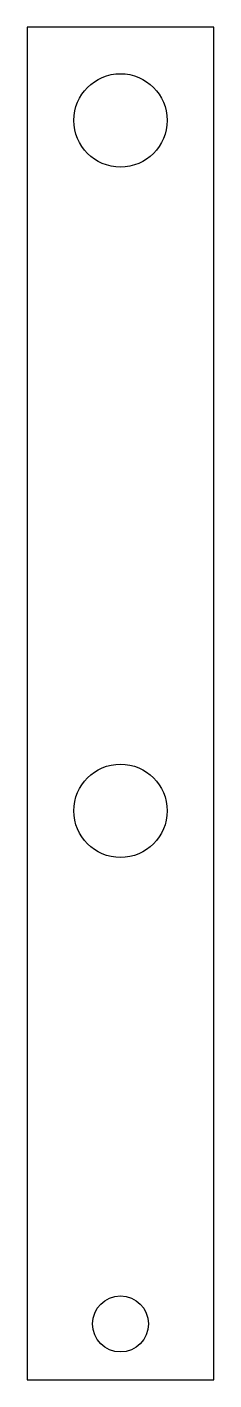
# Model space of a CAD drawing. Header units: millimetres. Extents: x -10 to 0, y 0 to 72.5.
import ezdxf

# ---------------------------------------------------------------- set-up
doc = ezdxf.new("R2010")
doc.units = ezdxf.units.MM

msp = doc.modelspace()

# ---------------------------------------------------------------- linework, layer by layer
at = {"color": 7, "linetype": 'Continuous', "lineweight": 25}
for p, q in [((-10, 72.5), (-10, 0)), ((0, 72.5), (-10, 72.5)), ((0, 0), (0, 72.5)), ((-10, 0), (0, 0))]:
    msp.add_line(p, q, dxfattribs=at)
for centre, radius in [((-5, 67.5), 2.5), ((-5, 30.5), 2.5), ((-5, 3), 1.5)]:
    msp.add_circle(centre, radius, dxfattribs=at)

doc.saveas('drawing.dxf')
